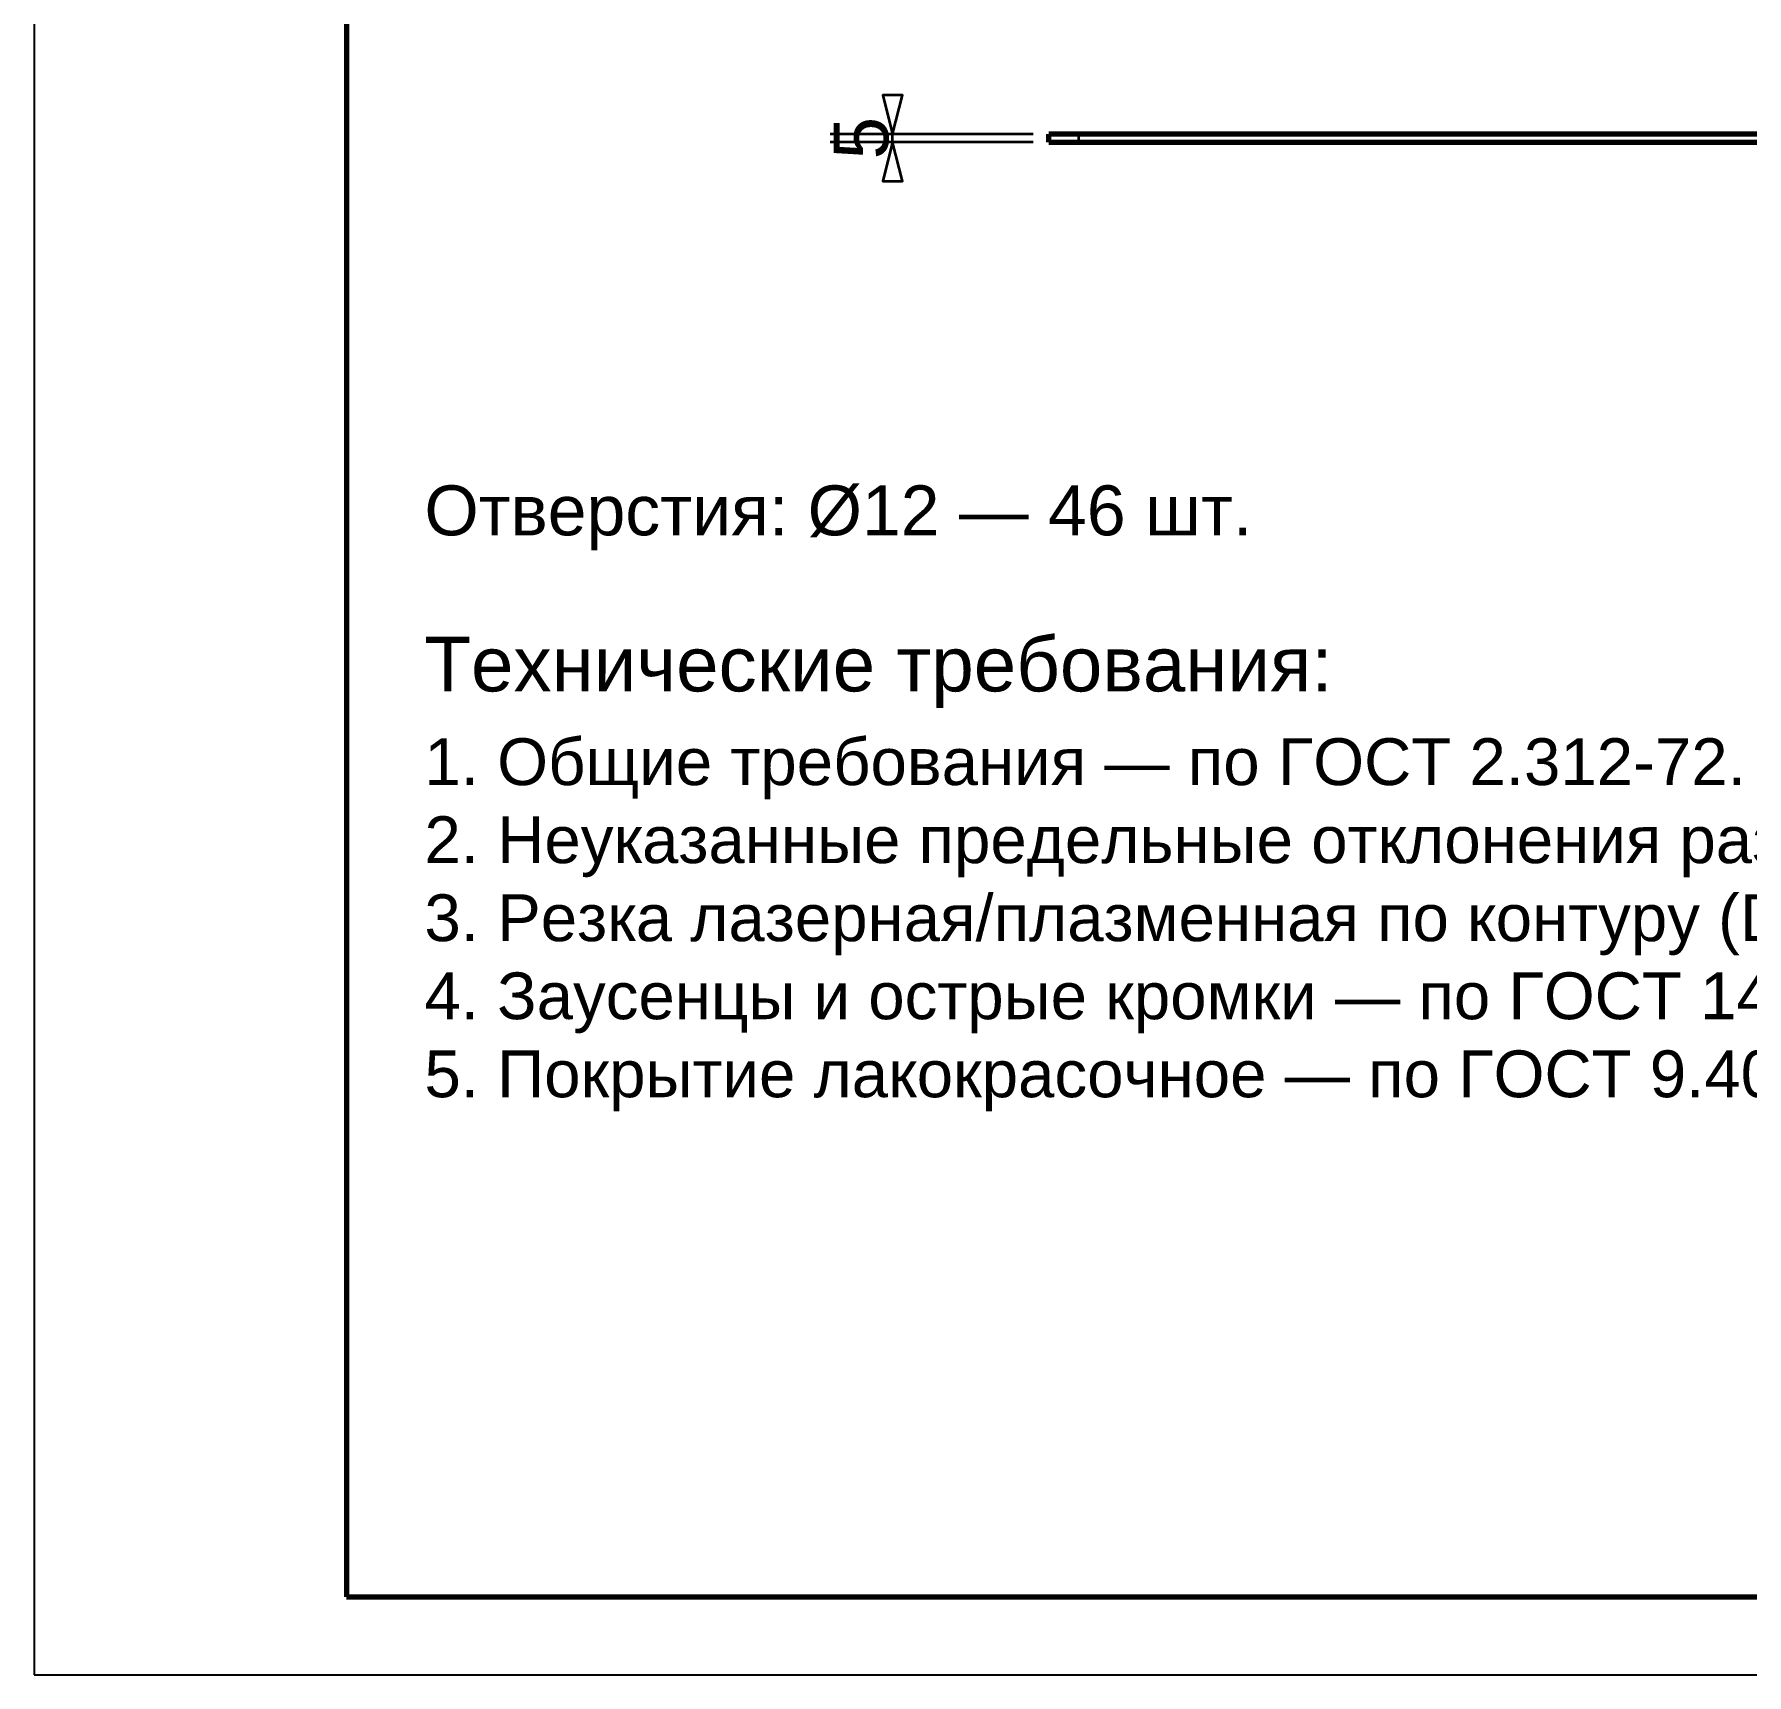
# Model space of a CAD drawing. Header units: millimetres. Extents: x 0 to 420, y 0 to 297.
# Drawn here: x 0 to 109.7, y 0 to 105.1 of the extents above; entities that cross this region are included whole.
import ezdxf
from ezdxf.enums import TextEntityAlignment as Align

# ---------------------------------------------------------------- set-up
doc = ezdxf.new("R2010")
doc.units = ezdxf.units.MM
doc.linetypes.add('DASHED', pattern=[1.524, 1.27, -0.254])
doc.styles.add('GOST', font='Arial')

msp = doc.modelspace()

# ---------------------------------------------------------------- linework, layer by layer
at = {"color": 7, "lineweight": 35}
for p, q in [((64, 98.7), (51, 98.7)), ((64, 98.2), (51, 98.2)), ((55, 98.2), (55, 98.7))]:
    msp.add_line(p, q, dxfattribs=at)
at = {"color": 1, "lineweight": 70}
for p, q in [((65, 98.2), (65, 98.7)), ((364.37, 98.7), (65, 98.7)), ((65, 98.2), (364.37, 98.2))]:
    msp.add_line(p, q, dxfattribs=at)
at = {"color": 5, "linetype": 'DASHED', "lineweight": 35}
for p, q in [((139.39, 98.7), (65, 98.7)), ((65, 98.2), (65, 98.7)), ((139.39, 98.2), (65, 98.2)), ((66.9, 98.7), (66.9, 98.2)), ((66.9, 98.7), (66.92, 98.7)), ((66.92, 98.7), (66.9, 98.7)), ((66.9, 98.2), (66.92, 98.2)), ((66.92, 98.2), (66.9, 98.2)), ((66.92, 98.7), (66.96, 98.7)), ((66.96, 98.7), (66.92, 98.7)), ((66.92, 98.2), (66.96, 98.2)), ((66.96, 98.2), (66.92, 98.2)), ((66.96, 98.7), (67.03, 98.7)), ((67.03, 98.7), (66.96, 98.7)), ((66.96, 98.2), (67.03, 98.2)), ((67.03, 98.2), (66.96, 98.2)), ((67.03, 98.7), (67.13, 98.7)), ((67.13, 98.7), (67.03, 98.7)), ((67.03, 98.2), (67.13, 98.2)), ((67.13, 98.2), (67.03, 98.2)), ((67.13, 98.7), (67.24, 98.7)), ((67.24, 98.7), (67.13, 98.7)), ((67.13, 98.2), (67.24, 98.2)), ((67.24, 98.2), (67.13, 98.2)), ((67.24, 98.7), (67.37, 98.7)), ((67.37, 98.7), (67.24, 98.7)), ((67.24, 98.2), (67.37, 98.2)), ((67.37, 98.2), (67.24, 98.2)), ((67.37, 98.7), (67.5, 98.7)), ((67.5, 98.7), (67.37, 98.7)), ((67.37, 98.2), (67.5, 98.2)), ((67.5, 98.2), (67.37, 98.2)), ((67.5, 98.7), (67.63, 98.7)), ((67.63, 98.7), (67.5, 98.7)), ((67.5, 98.2), (67.63, 98.2)), ((67.63, 98.2), (67.5, 98.2)), ((67.63, 98.7), (67.76, 98.7)), ((67.76, 98.7), (67.63, 98.7)), ((67.63, 98.2), (67.76, 98.2)), ((67.76, 98.2), (67.63, 98.2)), ((67.76, 98.7), (67.87, 98.7)), ((67.87, 98.7), (67.76, 98.7)), ((67.76, 98.2), (67.87, 98.2)), ((67.87, 98.2), (67.76, 98.2)), ((67.87, 98.7), (67.97, 98.7)), ((67.97, 98.7), (67.87, 98.7)), ((67.87, 98.2), (67.97, 98.2)), ((67.97, 98.2), (67.87, 98.2)), ((67.97, 98.7), (68.04, 98.7)), ((68.04, 98.7), (67.97, 98.7)), ((67.97, 98.2), (68.04, 98.2)), ((68.04, 98.2), (67.97, 98.2)), ((68.04, 98.7), (68.08, 98.7)), ((68.08, 98.7), (68.04, 98.7)), ((68.04, 98.2), (68.08, 98.2)), ((68.08, 98.2), (68.04, 98.2)), ((68.08, 98.7), (68.1, 98.7)), ((68.1, 98.7), (68.08, 98.7)), ((68.08, 98.2), (68.1, 98.2)), ((68.1, 98.2), (68.08, 98.2)), ((74.64, 98.7), (74.63, 98.7)), ((74.63, 98.7), (74.63, 98.7)), ((74.63, 98.7), (74.63, 98.7)), ((74.63, 98.7), (74.64, 98.7)), ((74.64, 98.2), (74.63, 98.2)), ((74.63, 98.2), (74.63, 98.2)), ((74.63, 98.2), (74.63, 98.2)), ((74.63, 98.2), (74.64, 98.2)), ((74.66, 98.7), (74.64, 98.7)), ((74.64, 98.7), (74.65, 98.7)), ((74.65, 98.2), (74.64, 98.2)), ((74.64, 98.2), (74.66, 98.2)), ((74.65, 98.7), (74.67, 98.7)), ((74.67, 98.2), (74.65, 98.2)), ((74.69, 98.7), (74.66, 98.7)), ((74.66, 98.2), (74.69, 98.2)), ((74.67, 98.7), (74.69, 98.7)), ((74.69, 98.2), (74.67, 98.2)), ((74.73, 98.7), (74.69, 98.7)), ((74.69, 98.7), (74.71, 98.7)), ((74.71, 98.2), (74.69, 98.2)), ((74.69, 98.2), (74.73, 98.2)), ((74.71, 98.7), (74.73, 98.7)), ((74.73, 98.2), (74.71, 98.2)), ((74.79, 98.7), (74.73, 98.7)), ((74.73, 98.7), (74.76, 98.7)), ((74.76, 98.2), (74.73, 98.2)), ((74.73, 98.2), (74.79, 98.2)), ((74.76, 98.7), (74.78, 98.7)), ((74.78, 98.2), (74.76, 98.2)), ((74.78, 98.7), (74.81, 98.7)), ((74.81, 98.2), (74.78, 98.2)), ((74.86, 98.7), (74.79, 98.7)), ((74.79, 98.2), (74.86, 98.2)), ((74.81, 98.7), (74.85, 98.7)), ((74.85, 98.2), (74.81, 98.2)), ((74.85, 98.7), (74.88, 98.7)), ((74.88, 98.2), (74.85, 98.2)), ((74.93, 98.7), (74.86, 98.7)), ((74.86, 98.2), (74.93, 98.2)), ((74.88, 98.7), (74.92, 98.7)), ((74.92, 98.2), (74.88, 98.2)), ((74.92, 98.7), (75.95, 98.7)), ((75.95, 98.2), (74.92, 98.2)), ((75.01, 98.7), (74.93, 98.7)), ((74.93, 98.2), (75.01, 98.2)), ((75.1, 98.7), (75.01, 98.7)), ((75.01, 98.2), (75.1, 98.2)), ((75.19, 98.7), (75.1, 98.7)), ((75.1, 98.2), (75.19, 98.2)), ((75.28, 98.7), (75.19, 98.7)), ((75.19, 98.2), (75.28, 98.2)), ((75.37, 98.7), (75.28, 98.7)), ((75.28, 98.2), (75.37, 98.2)), ((75.46, 98.7), (75.37, 98.7)), ((75.37, 98.2), (75.46, 98.2)), ((75.54, 98.7), (75.46, 98.7)), ((75.46, 98.2), (75.54, 98.2)), ((76.57, 98.7), (75.54, 98.7)), ((75.54, 98.2), (76.57, 98.2)), ((75.95, 98.7), (76.03, 98.7)), ((76.03, 98.2), (75.95, 98.2)), ((76.03, 98.7), (76.11, 98.7)), ((76.11, 98.2), (76.03, 98.2)), ((76.11, 98.7), (76.2, 98.7)), ((76.2, 98.2), (76.11, 98.2)), ((76.2, 98.7), (76.29, 98.7)), ((76.29, 98.2), (76.2, 98.2)), ((76.29, 98.7), (76.38, 98.7)), ((76.38, 98.2), (76.29, 98.2)), ((76.38, 98.7), (76.47, 98.7)), ((76.47, 98.2), (76.38, 98.2)), ((76.47, 98.7), (76.55, 98.7)), ((76.55, 98.2), (76.47, 98.2)), ((76.55, 98.7), (76.63, 98.7)), ((76.63, 98.2), (76.55, 98.2)), ((76.6, 98.7), (76.57, 98.7)), ((76.57, 98.2), (76.6, 98.2)), ((76.64, 98.7), (76.6, 98.7)), ((76.6, 98.2), (76.64, 98.2)), ((76.63, 98.7), (76.69, 98.7)), ((76.69, 98.2), (76.63, 98.2)), ((76.67, 98.7), (76.64, 98.7)), ((76.64, 98.2), (76.67, 98.2)), ((76.7, 98.7), (76.67, 98.7)), ((76.67, 98.2), (76.7, 98.2)), ((76.69, 98.7), (76.75, 98.7)), ((76.75, 98.2), (76.69, 98.2)), ((76.73, 98.7), (76.7, 98.7)), ((76.7, 98.2), (76.73, 98.2)), ((76.76, 98.7), (76.73, 98.7)), ((76.73, 98.2), (76.76, 98.2)), ((76.75, 98.7), (76.8, 98.7)), ((76.8, 98.2), (76.75, 98.2)), ((76.78, 98.7), (76.76, 98.7)), ((76.76, 98.2), (76.78, 98.2)), ((76.8, 98.7), (76.78, 98.7)), ((76.78, 98.2), (76.8, 98.2)), ((76.8, 98.7), (76.83, 98.7)), ((76.82, 98.7), (76.8, 98.7)), ((76.8, 98.2), (76.82, 98.2)), ((76.83, 98.2), (76.8, 98.2)), ((76.83, 98.7), (76.82, 98.7)), ((76.82, 98.2), (76.83, 98.2)), ((76.83, 98.7), (76.85, 98.7)), ((76.84, 98.7), (76.83, 98.7)), ((76.83, 98.2), (76.84, 98.2)), ((76.85, 98.2), (76.83, 98.2)), ((76.85, 98.7), (76.84, 98.7)), ((76.84, 98.2), (76.85, 98.2)), ((76.85, 98.7), (76.86, 98.7)), ((76.86, 98.7), (76.85, 98.7)), ((76.85, 98.2), (76.86, 98.2)), ((76.86, 98.2), (76.85, 98.2)), ((76.86, 98.7), (76.86, 98.7)), ((76.86, 98.2), (76.86, 98.2)), ((81.33, 98.7), (81.32, 98.7)), ((81.32, 98.7), (81.33, 98.7)), ((81.33, 98.2), (81.32, 98.2)), ((81.32, 98.2), (81.33, 98.2)), ((81.35, 98.7), (81.33, 98.7)), ((81.33, 98.7), (81.33, 98.7)), ((81.33, 98.7), (81.34, 98.7)), ((81.34, 98.2), (81.33, 98.2)), ((81.33, 98.2), (81.33, 98.2)), ((81.33, 98.2), (81.35, 98.2)), ((81.34, 98.7), (81.35, 98.7)), ((81.35, 98.2), (81.34, 98.2)), ((81.38, 98.7), (81.35, 98.7)), ((81.35, 98.7), (81.36, 98.7)), ((81.36, 98.2), (81.35, 98.2)), ((81.35, 98.2), (81.38, 98.2)), ((81.36, 98.7), (81.38, 98.7)), ((81.38, 98.2), (81.36, 98.2)), ((81.43, 98.7), (81.38, 98.7)), ((81.38, 98.7), (81.4, 98.7)), ((81.4, 98.2), (81.38, 98.2)), ((81.38, 98.2), (81.43, 98.2)), ((81.4, 98.7), (81.42, 98.7)), ((81.42, 98.2), (81.4, 98.2)), ((81.42, 98.7), (81.45, 98.7)), ((81.45, 98.2), (81.42, 98.2)), ((81.49, 98.7), (81.43, 98.7)), ((81.43, 98.2), (81.49, 98.2)), ((81.45, 98.7), (81.48, 98.7)), ((81.48, 98.2), (81.45, 98.2)), ((81.48, 98.7), (81.51, 98.7)), ((81.51, 98.2), (81.48, 98.2)), ((81.55, 98.7), (81.49, 98.7)), ((81.49, 98.2), (81.55, 98.2)), ((81.51, 98.7), (81.54, 98.7)), ((81.54, 98.2), (81.51, 98.2)), ((81.54, 98.7), (81.58, 98.7)), ((81.58, 98.2), (81.54, 98.2)), ((81.63, 98.7), (81.55, 98.7)), ((81.55, 98.2), (81.63, 98.2)), ((81.58, 98.7), (81.61, 98.7)), ((81.61, 98.2), (81.58, 98.2)), ((81.61, 98.7), (82.64, 98.7)), ((82.64, 98.2), (81.61, 98.2)), ((81.71, 98.7), (81.63, 98.7)), ((81.63, 98.2), (81.71, 98.2)), ((81.8, 98.7), (81.71, 98.7)), ((81.71, 98.2), (81.8, 98.2)), ((81.89, 98.7), (81.8, 98.7)), ((81.8, 98.2), (81.89, 98.2)), ((81.98, 98.7), (81.89, 98.7)), ((81.89, 98.2), (81.98, 98.2)), ((82.07, 98.7), (81.98, 98.7)), ((81.98, 98.2), (82.07, 98.2)), ((82.15, 98.7), (82.07, 98.7)), ((82.07, 98.2), (82.15, 98.2)), ((82.23, 98.7), (82.15, 98.7)), ((82.15, 98.2), (82.23, 98.2)), ((83.26, 98.7), (82.23, 98.7)), ((82.23, 98.2), (83.26, 98.2)), ((82.64, 98.7), (82.72, 98.7)), ((82.72, 98.2), (82.64, 98.2)), ((82.72, 98.7), (82.81, 98.7)), ((82.81, 98.2), (82.72, 98.2)), ((82.81, 98.7), (82.9, 98.7)), ((82.9, 98.2), (82.81, 98.2)), ((82.9, 98.7), (82.99, 98.7)), ((82.99, 98.2), (82.9, 98.2)), ((82.99, 98.7), (83.08, 98.7)), ((83.08, 98.2), (82.99, 98.2)), ((83.08, 98.7), (83.17, 98.7)), ((83.17, 98.2), (83.08, 98.2)), ((83.17, 98.7), (83.25, 98.7)), ((83.25, 98.2), (83.17, 98.2)), ((83.25, 98.7), (83.32, 98.7)), ((83.32, 98.2), (83.25, 98.2)), ((83.3, 98.7), (83.26, 98.7)), ((83.26, 98.2), (83.3, 98.2)), ((83.33, 98.7), (83.3, 98.7)), ((83.3, 98.2), (83.33, 98.2)), ((83.32, 98.7), (83.39, 98.7)), ((83.39, 98.2), (83.32, 98.2)), ((83.37, 98.7), (83.33, 98.7)), ((83.33, 98.2), (83.37, 98.2)), ((83.4, 98.7), (83.37, 98.7)), ((83.37, 98.2), (83.4, 98.2)), ((83.39, 98.7), (83.45, 98.7)), ((83.45, 98.2), (83.39, 98.2)), ((83.43, 98.7), (83.4, 98.7)), ((83.4, 98.2), (83.43, 98.2)), ((83.45, 98.7), (83.43, 98.7)), ((83.43, 98.2), (83.45, 98.2)), ((83.45, 98.7), (83.49, 98.7)), ((83.47, 98.7), (83.45, 98.7)), ((83.45, 98.2), (83.47, 98.2)), ((83.49, 98.2), (83.45, 98.2)), ((83.5, 98.7), (83.47, 98.7)), ((83.47, 98.2), (83.5, 98.2)), ((83.49, 98.7), (83.53, 98.7)), ((83.53, 98.2), (83.49, 98.2)), ((83.51, 98.7), (83.5, 98.7)), ((83.5, 98.2), (83.51, 98.2)), ((83.53, 98.7), (83.51, 98.7)), ((83.51, 98.2), (83.53, 98.2)), ((83.53, 98.7), (83.55, 98.7)), ((83.54, 98.7), (83.53, 98.7)), ((83.53, 98.2), (83.54, 98.2)), ((83.55, 98.2), (83.53, 98.2)), ((83.55, 98.7), (83.54, 98.7)), ((83.54, 98.2), (83.55, 98.2)), ((83.55, 98.7), (83.55, 98.7)), ((83.55, 98.7), (83.55, 98.7)), ((83.55, 98.7), (83.55, 98.7)), ((83.55, 98.2), (83.55, 98.2)), ((83.55, 98.2), (83.55, 98.2)), ((83.55, 98.2), (83.55, 98.2)), ((88.03, 98.7), (88.02, 98.7)), ((88.02, 98.7), (88.02, 98.7)), ((88.02, 98.7), (88.03, 98.7)), ((88.03, 98.2), (88.02, 98.2)), ((88.02, 98.2), (88.02, 98.2)), ((88.02, 98.2), (88.03, 98.2)), ((88.05, 98.7), (88.03, 98.7)), ((88.03, 98.7), (88.03, 98.7)), ((88.03, 98.7), (88.05, 98.7)), ((88.05, 98.2), (88.03, 98.2)), ((88.03, 98.2), (88.03, 98.2)), ((88.03, 98.2), (88.05, 98.2)), ((88.08, 98.7), (88.05, 98.7)), ((88.05, 98.7), (88.06, 98.7)), ((88.06, 98.2), (88.05, 98.2)), ((88.05, 98.2), (88.08, 98.2)), ((88.06, 98.7), (88.08, 98.7)), ((88.08, 98.2), (88.06, 98.2)), ((88.13, 98.7), (88.08, 98.7)), ((88.08, 98.7), (88.1, 98.7)), ((88.1, 98.2), (88.08, 98.2)), ((88.08, 98.2), (88.13, 98.2)), ((88.1, 98.7), (88.12, 98.7)), ((88.12, 98.2), (88.1, 98.2)), ((88.12, 98.7), (88.15, 98.7)), ((88.15, 98.2), (88.12, 98.2)), ((88.18, 98.7), (88.13, 98.7)), ((88.13, 98.2), (88.18, 98.2)), ((88.15, 98.7), (88.17, 98.7)), ((88.17, 98.2), (88.15, 98.2)), ((88.17, 98.7), (88.21, 98.7)), ((88.21, 98.2), (88.17, 98.2)), ((88.25, 98.7), (88.18, 98.7)), ((88.18, 98.2), (88.25, 98.2)), ((88.21, 98.7), (88.24, 98.7)), ((88.24, 98.2), (88.21, 98.2)), ((88.24, 98.7), (88.27, 98.7)), ((88.27, 98.2), (88.24, 98.2)), ((88.32, 98.7), (88.25, 98.7)), ((88.25, 98.2), (88.32, 98.2)), ((88.27, 98.7), (88.31, 98.7)), ((88.31, 98.2), (88.27, 98.2)), ((88.31, 98.7), (89.34, 98.7)), ((89.34, 98.2), (88.31, 98.2)), ((88.41, 98.7), (88.32, 98.7)), ((88.32, 98.2), (88.41, 98.2)), ((88.49, 98.7), (88.41, 98.7)), ((88.41, 98.2), (88.49, 98.2)), ((88.58, 98.7), (88.49, 98.7)), ((88.49, 98.2), (88.58, 98.2)), ((88.67, 98.7), (88.58, 98.7)), ((88.58, 98.2), (88.67, 98.2)), ((88.76, 98.7), (88.67, 98.7)), ((88.67, 98.2), (88.76, 98.2)), ((88.85, 98.7), (88.76, 98.7)), ((88.76, 98.2), (88.85, 98.2)), ((88.93, 98.7), (88.85, 98.7)), ((88.85, 98.2), (88.93, 98.2)), ((89.96, 98.7), (88.93, 98.7)), ((88.93, 98.2), (89.96, 98.2)), ((89.34, 98.7), (89.42, 98.7)), ((89.42, 98.2), (89.34, 98.2)), ((89.42, 98.7), (89.51, 98.7)), ((89.51, 98.2), (89.42, 98.2)), ((89.51, 98.7), (89.59, 98.7)), ((89.59, 98.2), (89.51, 98.2)), ((89.59, 98.7), (89.69, 98.7)), ((89.69, 98.2), (89.59, 98.2)), ((89.69, 98.7), (89.77, 98.7)), ((89.77, 98.2), (89.69, 98.2)), ((89.77, 98.7), (89.86, 98.7)), ((89.86, 98.2), (89.77, 98.2)), ((89.86, 98.7), (89.94, 98.7)), ((89.94, 98.2), (89.86, 98.2)), ((89.94, 98.7), (90.02, 98.7)), ((90.02, 98.2), (89.94, 98.2)), ((89.99, 98.7), (89.96, 98.7)), ((89.96, 98.2), (89.99, 98.2)), ((90.03, 98.7), (89.99, 98.7)), ((89.99, 98.2), (90.03, 98.2)), ((90.02, 98.7), (90.09, 98.7)), ((90.09, 98.2), (90.02, 98.2)), ((90.06, 98.7), (90.03, 98.7)), ((90.03, 98.2), (90.06, 98.2)), ((90.09, 98.7), (90.06, 98.7)), ((90.06, 98.2), (90.09, 98.2)), ((90.09, 98.7), (90.14, 98.7)), ((90.12, 98.7), (90.09, 98.7)), ((90.09, 98.2), (90.12, 98.2)), ((90.14, 98.2), (90.09, 98.2)), ((90.15, 98.7), (90.12, 98.7)), ((90.12, 98.2), (90.15, 98.2)), ((90.14, 98.7), (90.19, 98.7)), ((90.19, 98.2), (90.14, 98.2)), ((90.17, 98.7), (90.15, 98.7)), ((90.15, 98.2), (90.17, 98.2)), ((90.19, 98.7), (90.17, 98.7)), ((90.17, 98.2), (90.19, 98.2)), ((90.19, 98.7), (90.22, 98.7)), ((90.21, 98.7), (90.19, 98.7)), ((90.19, 98.2), (90.21, 98.2)), ((90.22, 98.2), (90.19, 98.2)), ((90.22, 98.7), (90.21, 98.7)), ((90.21, 98.2), (90.22, 98.2)), ((90.22, 98.7), (90.24, 98.7)), ((90.23, 98.7), (90.22, 98.7)), ((90.22, 98.2), (90.23, 98.2)), ((90.24, 98.2), (90.22, 98.2)), ((90.24, 98.7), (90.23, 98.7)), ((90.23, 98.2), (90.24, 98.2)), ((90.24, 98.7), (90.25, 98.7)), ((90.25, 98.7), (90.24, 98.7)), ((90.24, 98.2), (90.25, 98.2)), ((90.25, 98.2), (90.24, 98.2)), ((90.25, 98.7), (90.25, 98.7)), ((90.25, 98.2), (90.25, 98.2)), ((94.72, 98.7), (94.71, 98.7)), ((94.71, 98.7), (94.72, 98.7)), ((94.72, 98.2), (94.71, 98.2)), ((94.71, 98.2), (94.72, 98.2)), ((94.74, 98.7), (94.72, 98.7)), ((94.72, 98.7), (94.72, 98.7)), ((94.72, 98.7), (94.73, 98.7)), ((94.73, 98.2), (94.72, 98.2)), ((94.72, 98.2), (94.72, 98.2)), ((94.72, 98.2), (94.74, 98.2)), ((94.73, 98.7), (94.74, 98.7)), ((94.74, 98.2), (94.73, 98.2)), ((94.78, 98.7), (94.74, 98.7)), ((94.74, 98.7), (94.76, 98.7)), ((94.76, 98.2), (94.74, 98.2)), ((94.74, 98.2), (94.78, 98.2)), ((94.76, 98.7), (94.77, 98.7)), ((94.77, 98.2), (94.76, 98.2)), ((94.77, 98.7), (94.79, 98.7)), ((94.79, 98.2), (94.77, 98.2)), ((94.82, 98.7), (94.78, 98.7)), ((94.78, 98.2), (94.82, 98.2)), ((94.79, 98.7), (94.82, 98.7)), ((94.82, 98.2), (94.79, 98.2)), ((94.88, 98.7), (94.82, 98.7)), ((94.82, 98.7), (94.84, 98.7)), ((94.84, 98.2), (94.82, 98.2)), ((94.82, 98.2), (94.88, 98.2)), ((94.84, 98.7), (94.87, 98.7)), ((94.87, 98.2), (94.84, 98.2)), ((94.87, 98.7), (94.9, 98.7)), ((94.9, 98.2), (94.87, 98.2)), ((94.94, 98.7), (94.88, 98.7)), ((94.88, 98.2), (94.94, 98.2)), ((94.9, 98.7), (94.93, 98.7)), ((94.93, 98.2), (94.9, 98.2)), ((94.93, 98.7), (94.97, 98.7)), ((94.97, 98.2), (94.93, 98.2)), ((95.02, 98.7), (94.94, 98.7)), ((94.94, 98.2), (95.02, 98.2)), ((94.97, 98.7), (95.01, 98.7)), ((95.01, 98.2), (94.97, 98.2)), ((95.01, 98.7), (96.03, 98.7)), ((96.03, 98.2), (95.01, 98.2)), ((95.1, 98.7), (95.02, 98.7)), ((95.02, 98.2), (95.1, 98.2)), ((95.19, 98.7), (95.1, 98.7)), ((95.1, 98.2), (95.19, 98.2)), ((95.28, 98.7), (95.19, 98.7)), ((95.19, 98.2), (95.28, 98.2)), ((95.37, 98.7), (95.28, 98.7)), ((95.28, 98.2), (95.37, 98.2)), ((95.46, 98.7), (95.37, 98.7)), ((95.37, 98.2), (95.46, 98.2)), ((95.54, 98.7), (95.46, 98.7)), ((95.46, 98.2), (95.54, 98.2)), ((95.62, 98.7), (95.54, 98.7)), ((95.54, 98.2), (95.62, 98.2)), ((96.65, 98.7), (95.62, 98.7)), ((95.62, 98.2), (96.65, 98.2)), ((96.03, 98.7), (96.12, 98.7)), ((96.12, 98.2), (96.03, 98.2)), ((96.12, 98.7), (96.2, 98.7)), ((96.2, 98.2), (96.12, 98.2)), ((96.2, 98.7), (96.29, 98.7)), ((96.29, 98.2), (96.2, 98.2)), ((96.29, 98.7), (96.38, 98.7)), ((96.38, 98.2), (96.29, 98.2)), ((96.38, 98.7), (96.47, 98.7)), ((96.47, 98.2), (96.38, 98.2)), ((96.47, 98.7), (96.56, 98.7)), ((96.56, 98.2), (96.47, 98.2)), ((96.56, 98.7), (96.64, 98.7)), ((96.64, 98.2), (96.56, 98.2)), ((96.64, 98.7), (96.71, 98.7)), ((96.71, 98.2), (96.64, 98.2)), ((96.69, 98.7), (96.65, 98.7)), ((96.65, 98.2), (96.69, 98.2)), ((96.72, 98.7), (96.69, 98.7)), ((96.69, 98.2), (96.72, 98.2)), ((96.71, 98.7), (96.78, 98.7)), ((96.78, 98.2), (96.71, 98.2)), ((96.76, 98.7), (96.72, 98.7)), ((96.72, 98.2), (96.76, 98.2)), ((96.79, 98.7), (96.76, 98.7)), ((96.76, 98.2), (96.79, 98.2)), ((96.78, 98.7), (96.84, 98.7)), ((96.84, 98.2), (96.78, 98.2)), ((96.82, 98.7), (96.79, 98.7)), ((96.79, 98.2), (96.82, 98.2)), ((96.84, 98.7), (96.82, 98.7)), ((96.82, 98.2), (96.84, 98.2)), ((96.84, 98.7), (96.88, 98.7)), ((96.87, 98.7), (96.84, 98.7)), ((96.84, 98.2), (96.87, 98.2)), ((96.88, 98.2), (96.84, 98.2)), ((96.89, 98.7), (96.87, 98.7)), ((96.87, 98.2), (96.89, 98.2)), ((96.88, 98.7), (96.92, 98.7)), ((96.92, 98.2), (96.88, 98.2)), ((96.9, 98.7), (96.89, 98.7)), ((96.89, 98.2), (96.9, 98.2)), ((96.92, 98.7), (96.9, 98.7)), ((96.9, 98.2), (96.92, 98.2)), ((96.92, 98.7), (96.94, 98.7)), ((96.93, 98.7), (96.92, 98.7)), ((96.92, 98.2), (96.93, 98.2)), ((96.94, 98.2), (96.92, 98.2)), ((96.94, 98.7), (96.93, 98.7)), ((96.93, 98.2), (96.94, 98.2)), ((96.94, 98.7), (96.94, 98.7)), ((96.94, 98.7), (96.94, 98.7)), ((96.94, 98.7), (96.94, 98.7)), ((96.94, 98.2), (96.94, 98.2)), ((96.94, 98.2), (96.94, 98.2)), ((96.94, 98.2), (96.94, 98.2)), ((103.48, 98.7), (103.47, 98.7)), ((103.47, 98.7), (103.47, 98.7)), ((103.47, 98.7), (103.48, 98.7)), ((103.48, 98.2), (103.47, 98.2)), ((103.47, 98.2), (103.47, 98.2)), ((103.47, 98.2), (103.48, 98.2)), ((103.5, 98.7), (103.48, 98.7)), ((103.48, 98.7), (103.49, 98.7)), ((103.49, 98.2), (103.48, 98.2)), ((103.48, 98.2), (103.5, 98.2)), ((103.49, 98.7), (103.5, 98.7)), ((103.5, 98.2), (103.49, 98.2)), ((103.53, 98.7), (103.5, 98.7)), ((103.5, 98.7), (103.51, 98.7)), ((103.51, 98.2), (103.5, 98.2)), ((103.5, 98.2), (103.53, 98.2)), ((103.51, 98.7), (103.53, 98.7)), ((103.53, 98.2), (103.51, 98.2)), ((103.58, 98.7), (103.53, 98.7)), ((103.53, 98.7), (103.55, 98.7)), ((103.55, 98.2), (103.53, 98.2)), ((103.53, 98.2), (103.58, 98.2)), ((103.55, 98.7), (103.57, 98.7)), ((103.57, 98.2), (103.55, 98.2)), ((103.57, 98.7), (103.6, 98.7)), ((103.6, 98.2), (103.57, 98.2)), ((103.63, 98.7), (103.58, 98.7)), ((103.58, 98.2), (103.63, 98.2)), ((103.6, 98.7), (103.63, 98.7)), ((103.63, 98.2), (103.6, 98.2)), ((103.7, 98.7), (103.63, 98.7)), ((103.63, 98.7), (103.66, 98.7)), ((103.66, 98.2), (103.63, 98.2)), ((103.63, 98.2), (103.7, 98.2)), ((103.66, 98.7), (103.69, 98.7)), ((103.69, 98.2), (103.66, 98.2)), ((103.69, 98.7), (103.72, 98.7)), ((103.72, 98.2), (103.69, 98.2)), ((103.78, 98.7), (103.7, 98.7)), ((103.7, 98.2), (103.78, 98.2)), ((103.72, 98.7), (103.76, 98.7)), ((103.76, 98.2), (103.72, 98.2)), ((103.76, 98.7), (104.79, 98.7)), ((104.79, 98.2), (103.76, 98.2)), ((103.86, 98.7), (103.78, 98.7)), ((103.78, 98.2), (103.86, 98.2)), ((103.94, 98.7), (103.86, 98.7)), ((103.86, 98.2), (103.94, 98.2)), ((104.03, 98.7), (103.94, 98.7)), ((103.94, 98.2), (104.03, 98.2)), ((104.12, 98.7), (104.03, 98.7)), ((104.03, 98.2), (104.12, 98.2)), ((104.21, 98.7), (104.12, 98.7)), ((104.12, 98.2), (104.21, 98.2)), ((104.3, 98.7), (104.21, 98.7)), ((104.21, 98.2), (104.3, 98.2)), ((104.38, 98.7), (104.3, 98.7)), ((104.3, 98.2), (104.38, 98.2)), ((105.41, 98.7), (104.38, 98.7)), ((104.38, 98.2), (105.41, 98.2)), ((104.79, 98.7), (104.87, 98.7)), ((104.87, 98.2), (104.79, 98.2)), ((104.87, 98.7), (104.96, 98.7)), ((104.96, 98.2), (104.87, 98.2)), ((104.96, 98.7), (105.05, 98.7)), ((105.05, 98.2), (104.96, 98.2)), ((105.05, 98.7), (105.14, 98.7)), ((105.14, 98.2), (105.05, 98.2)), ((105.14, 98.7), (105.23, 98.7)), ((105.23, 98.2), (105.14, 98.2)), ((105.23, 98.7), (105.31, 98.7)), ((105.31, 98.2), (105.23, 98.2)), ((105.31, 98.7), (105.39, 98.7)), ((105.39, 98.2), (105.31, 98.2)), ((105.39, 98.7), (105.47, 98.7)), ((105.47, 98.2), (105.39, 98.2)), ((105.45, 98.7), (105.41, 98.7)), ((105.41, 98.2), (105.45, 98.2)), ((105.48, 98.7), (105.45, 98.7)), ((105.45, 98.2), (105.48, 98.2)), ((105.47, 98.7), (105.54, 98.7)), ((105.54, 98.2), (105.47, 98.2)), ((105.51, 98.7), (105.48, 98.7)), ((105.48, 98.2), (105.51, 98.2)), ((105.54, 98.7), (105.51, 98.7)), ((105.51, 98.2), (105.54, 98.2)), ((105.54, 98.7), (105.59, 98.7)), ((105.57, 98.7), (105.54, 98.7)), ((105.54, 98.2), (105.57, 98.2)), ((105.59, 98.2), (105.54, 98.2)), ((105.6, 98.7), (105.57, 98.7)), ((105.57, 98.2), (105.6, 98.2)), ((105.59, 98.7), (105.64, 98.7)), ((105.64, 98.2), (105.59, 98.2)), ((105.62, 98.7), (105.6, 98.7)), ((105.6, 98.2), (105.62, 98.2)), ((105.64, 98.7), (105.62, 98.7)), ((105.62, 98.2), (105.64, 98.2)), ((105.64, 98.7), (105.67, 98.7)), ((105.66, 98.7), (105.64, 98.7)), ((105.64, 98.2), (105.66, 98.2)), ((105.67, 98.2), (105.64, 98.2)), ((105.67, 98.7), (105.66, 98.7)), ((105.66, 98.2), (105.67, 98.2)), ((105.67, 98.7), (105.69, 98.7)), ((105.68, 98.7), (105.67, 98.7)), ((105.67, 98.2), (105.68, 98.2)), ((105.69, 98.2), (105.67, 98.2)), ((105.69, 98.7), (105.68, 98.7)), ((105.68, 98.2), (105.69, 98.2)), ((105.69, 98.7), (105.7, 98.7)), ((105.7, 98.7), (105.69, 98.7)), ((105.69, 98.2), (105.7, 98.2)), ((105.7, 98.2), (105.69, 98.2)), ((105.7, 98.7), (105.7, 98.7)), ((105.7, 98.2), (105.7, 98.2))]:
    msp.add_line(p, q, dxfattribs=at)
at = {"color": 7, "lineweight": 25}
msp.add_lwpolyline([(0, 0), (420, 0), (420, 297), (0, 297)], close=True, dxfattribs=at)
at = {"color": 7, "lineweight": 70}
msp.add_lwpolyline([(20, 5), (415, 5), (415, 292), (20, 292)], close=True, dxfattribs=at)
at = {"color": 7, "lineweight": 35}
for points in [[(55, 98.7), (55.62, 101.2), (54.38, 101.2)], [(55, 98.2), (54.38, 95.7), (55.62, 95.7)]]:
    msp.add_lwpolyline(points, close=True, dxfattribs=at)

# ---------------------------------------------------------------- texts
at = {"color": 7, "style": 'GOST'}
msp.add_text('5', height=3.5, rotation=90, dxfattribs=at).set_placement((53, 98.45), align=Align.MIDDLE)
at = {"color": 6, "style": 'GOST'}
msp.add_text('Отверстия: Ø12 — 46 шт.', height=3.2, dxfattribs=at).set_placement((25, 73))
at = {"color": 3, "style": 'GOST'}
for s, height, p in [('Технические требования:', 3.5, (25, 63)), ('1. Общие требования — по ГОСТ 2.312-72.', 3, (25, 57)), ('2. Неуказанные предельные отклонения размеров — по ГОСТ 25058-2016.', 3, (25, 52)), ('3. Резка лазерная/плазменная по контуру (DXF, масштаб 1:1); допуск ±0,5 мм.', 3, (25, 47)), ('4. Заусенцы и острые кромки — по ГОСТ 14637-89 (не более R0,5).', 3, (25, 42)), ('5. Покрытие лакокрасочное — по ГОСТ 9.401-91, перед сборкой.', 3, (25, 37))]:
    msp.add_text(s, height=height, dxfattribs=at).set_placement(p)

doc.saveas('drawing.dxf')
